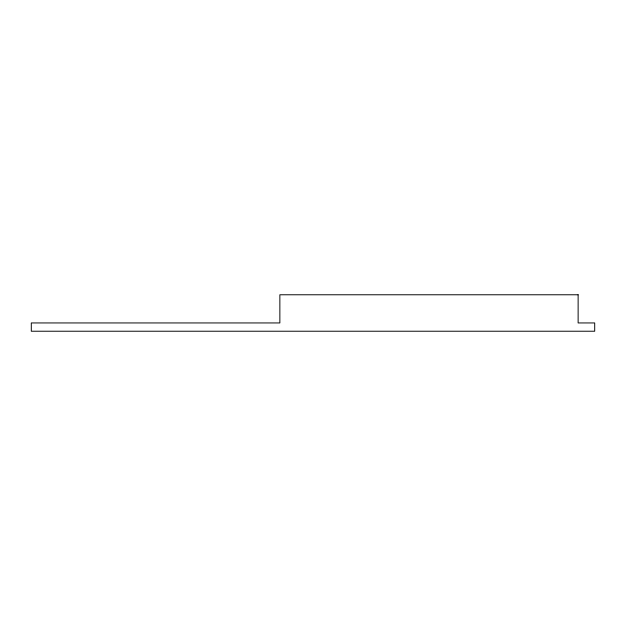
<?xml version="1.0" encoding="UTF-8"?>
<svg xmlns="http://www.w3.org/2000/svg" width="626" height="626" viewBox="0 0 626 626"><rect width="100%" height="100%" fill="white"/><g stroke="black" fill="none" stroke-linecap="round" stroke-linejoin="round"><path stroke-width="0.94" d="M578.127 294.776L279.861 294.776L279.861 322.946L31.3 322.946L31.3 331.224L594.7 331.224L594.7 322.946L578.127 322.946L578.127 294.776"/></g></svg>
